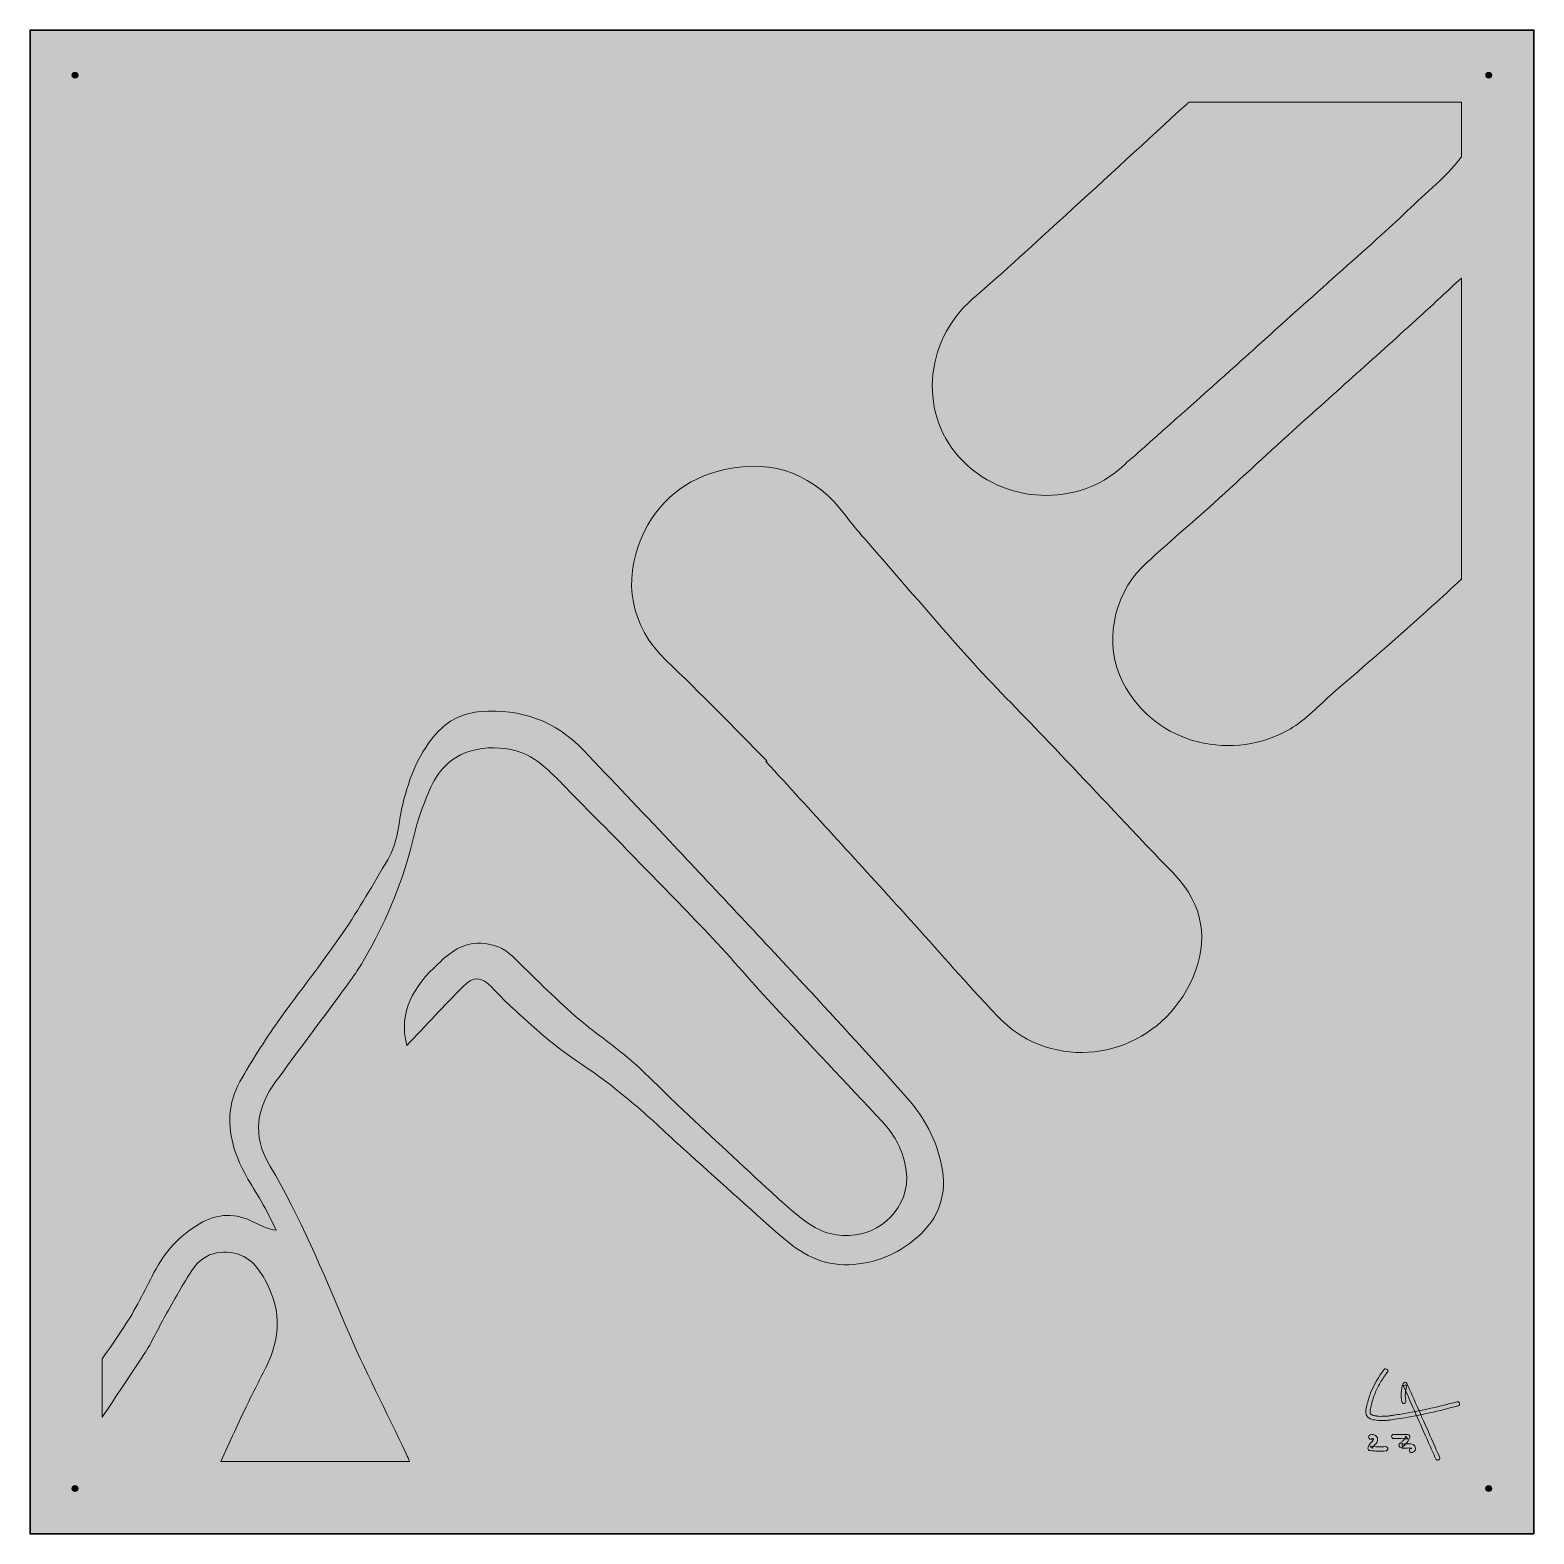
# Model space of a CAD drawing. Header units: millimetres. Extents: x 0 to 1250, y -1250 to 0.
import ezdxf

# ---------------------------------------------------------------- set-up
doc = ezdxf.new("R2010")
doc.units = ezdxf.units.MM
doc.header["$MEASUREMENT"] = 0
for name, color, linetype, lineweight in [('2023-026', 7, 'Continuous', 0), ('Background', 7, 'Continuous', 0), ('Screws', 7, 'Continuous', 0)]:
    doc.layers.add(name, color=color, linetype=linetype, lineweight=lineweight)

msp = doc.modelspace()

# ---------------------------------------------------------------- hatches: boundary and pattern name
at = {"layer": '2023-026', "true_color": 0x000000, "transparency": 33554687}
h = msp.add_hatch(color=18, dxfattribs=at)
h.dxf.hatch_style = 2
edge = h.paths.add_edge_path()
edge.add_spline(control_points=[(963.2, -60), (962.7, -60.5), (962.1, -61), (961.6, -61.5), (928.1, -92.3), (894.7, -123.1), (861, -153.8), (835.4, -177.2), (809.9, -200.8), (783.6, -223.5), (742.5, -259.1), (738.3, -321.7), (775.9, -358.7), (815.2, -397.4), (876.6, -394.5), (910.6, -360.5), (913.9, -357.2), (917.8, -354.4), (921.3, -351.3), (948.6, -326.9), (975.9, -302.6), (1003.2, -278.2), (1021.7, -261.6), (1040, -244.9), (1058.5, -228.4), (1080.1, -209), (1102, -189.8), (1123.5, -170.3), (1139.8, -155.5), (1155.6, -140), (1171.9, -125.2), (1178.6, -119.1), (1184.7, -112.6), (1189.9, -105.5), (1189.9, -105.5), (1189.9, -60), (1189.9, -60), (1189.9, -60), (963.2, -60), (963.2, -60)], knot_values=[0, 0, 0, 0, 1, 1, 1, 2, 2, 2, 3, 3, 3, 4, 4, 4, 5, 5, 5, 6, 6, 6, 7, 7, 7, 8, 8, 8, 9, 9, 9, 10, 10, 10, 11, 11, 11, 12, 12, 12, 13, 13, 13, 13], degree=3, periodic=0)
h = msp.add_hatch(color=18, dxfattribs=at)
h.dxf.hatch_style = 2
edge = h.paths.add_edge_path()
edge.add_spline(control_points=[(1155.6, -237.9), (1120.6, -269.9), (1085.1, -301.3), (1049.9, -333.1), (1026.6, -354.2), (1003.6, -375.7), (980.2, -396.8), (961.8, -413.5), (942.5, -429.2), (924.6, -446.5), (900, -470.4), (892.8, -511.5), (908.3, -541.8), (936, -596), (1001.6, -607.9), (1047.5, -581.1), (1060.6, -573.4), (1071.4, -561.5), (1083, -551.4), (1110.6, -527.4), (1138.5, -503.7), (1165.5, -479), (1173.7, -471.6), (1181.8, -464), (1189.9, -456.4), (1189.9, -456.4), (1189.9, -206.2), (1189.9, -206.2), (1178.5, -216.8), (1167.1, -227.4), (1155.6, -237.9)], knot_values=[0, 0, 0, 0, 1, 1, 1, 2, 2, 2, 3, 3, 3, 4, 4, 4, 5, 5, 5, 6, 6, 6, 7, 7, 7, 8, 8, 8, 9, 9, 9, 10, 10, 10, 10], degree=3, periodic=0)
h = msp.add_hatch(color=18, dxfattribs=at)
h.dxf.hatch_style = 2
edge = h.paths.add_edge_path()
edge.add_spline(control_points=[(612.5, -607.4), (584.7, -579.5), (557.4, -551.2), (528.8, -524), (499, -495.6), (492.8, -458.1), (508.3, -422.2), (521.4, -392.1), (545, -372.4), (577.3, -365.4), (619, -356.3), (652.7, -369.8), (678.4, -404.1), (686.2, -414.6), (695.1, -424.3), (703.7, -434.2), (730.5, -464.9), (756.9, -496), (784.2, -526.2), (804.6, -548.8), (826.3, -570.2), (847.2, -592.2), (873.4, -619.7), (899.4, -647.4), (925.5, -675), (934.1, -684.1), (942.9, -693.1), (951.6, -702.2), (975.6, -727.5), (980, -756.9), (966.6, -787.9), (941.8, -845.4), (874.5, -866.5), (824.3, -836.2), (810.6, -828), (799.7, -814.7), (788.5, -802.8), (766.5, -779.1), (745.4, -754.6), (723.6, -730.7), (686.5, -689.7), (649.1, -649), (611.8, -608.1), (612.1, -607.9), (612.3, -607.6), (612.5, -607.4)], knot_values=[0, 0, 0, 0, 1, 1, 1, 2, 2, 2, 3, 3, 3, 4, 4, 4, 5, 5, 5, 6, 6, 6, 7, 7, 7, 8, 8, 8, 9, 9, 9, 10, 10, 10, 11, 11, 11, 12, 12, 12, 13, 13, 13, 14, 14, 14, 15, 15, 15, 15], degree=3, periodic=0)
h = msp.add_hatch(color=18, dxfattribs=at)
h.dxf.hatch_style = 2
edge = h.paths.add_edge_path()
edge.add_spline(control_points=[(757.8, -943.6), (753.5, -922.6), (743.4, -903.8), (729.3, -887.9), (701.1, -855.9), (672.1, -824.5), (643.1, -793.2), (606.1, -753.3), (568.8, -713.7), (531.6, -674.1), (507.8, -648.8), (484, -623.7), (460, -598.6), (436.8, -574.2), (408, -564), (374.8, -566.6), (361.5, -567.7), (349.5, -572.5), (339.8, -582.7), (323.2, -599.9), (315.3, -621.2), (309.8, -643.7), (306.1, -659.1), (305.9, -675.6), (297.4, -689.7), (285.2, -710.1), (273.5, -731), (260, -750.6), (242.8, -775.7), (223.7, -799.5), (206.1, -824.4), (194.8, -840.4), (184.1, -857.1), (174.5, -874.2), (164.6, -891.8), (163.8, -910.6), (169.8, -930.1), (174.7, -946), (183.7, -959.6), (192.2, -973.6), (196.8, -981.4), (200.5, -989.7), (204.7, -997.8), (197.2, -996.7), (191.9, -993.9), (186.5, -991.2), (171.1, -983.4), (156.1, -983.4), (140.9, -992.4), (124.2, -1002.2), (111.9, -1015.8), (103, -1033), (95, -1048.3), (87.5, -1064.1), (77.9, -1078.4), (72, -1087.3), (66, -1096), (60, -1104.7), (60, -1104.7), (60, -1153.2), (60, -1153.2), (71.6, -1135.8), (83.2, -1118.4), (94.7, -1101), (101.4, -1090.9), (106.3, -1079.6), (112.3, -1069), (119.7, -1056), (126.8, -1042.8), (135.1, -1030.4), (139.8, -1023.6), (146.4, -1017.9), (155.4, -1016.6), (170.4, -1014.3), (182.3, -1019.3), (190.8, -1031.7), (207, -1055.7), (210.4, -1081.1), (198, -1107.7), (192.6, -1119.2), (186.4, -1130.3), (181, -1141.7), (173.4, -1157.8), (165.9, -1173.8), (158.5, -1189.9), (158.5, -1189.9), (315.5, -1189.9), (315.5, -1189.9), (314.7, -1188), (313.8, -1186.1), (312.9, -1184.3), (296.3, -1148.5), (277.9, -1113.6), (262.5, -1077.4), (243.3, -1032), (224.6, -986.4), (199.3, -944.1), (184.2, -918.8), (188.4, -895.8), (204.7, -873.5), (221.1, -851.1), (237.8, -829), (254.2, -806.7), (262.7, -795.1), (267, -789.5), (270.7, -784), (274.7, -777.9), (305.1, -730.9), (318.9, -671.3), (320.1, -666.3), (321.5, -659.5), (324.9, -650.2), (331.2, -633), (336.8, -617.6), (349.8, -607.6), (370.2, -592.1), (401.9, -594.3), (419.6, -606.4), (429.1, -612.9), (437.4, -621.5), (445.5, -629.8), (484, -668.9), (522.5, -708), (560.4, -747.6), (579.9, -767.9), (598.1, -789.5), (617.2, -810.1), (647.5, -842.8), (678.2, -875.2), (708.7, -907.7), (717.9, -917.5), (724.2, -929), (727.3, -941.9), (735.3, -975.2), (709.7, -998.6), (686.3, -1001.7), (671.7, -1003.6), (657.9, -1000), (646.3, -991.6), (634.2, -982.9), (623.2, -972.5), (612.2, -962.4), (587.4, -939.5), (562.7, -916.5), (538.1, -893.3), (525.1, -881.1), (512.9, -868.1), (499.5, -856.5), (484.6, -843.6), (468, -832.7), (453.3, -819.7), (435.3, -803.9), (418.4, -786.9), (401.3, -770.2), (393.8, -762.8), (385.1, -759.7), (374.8, -759.2), (359.6, -758.5), (349.3, -766.8), (339.2, -776.3), (319.4, -794.7), (306, -815.6), (313.1, -844.3), (328.9, -827.7), (344.1, -811.2), (359.9, -795.3), (368.9, -786.2), (375.1, -786.8), (383.9, -795.8), (389.1, -801.1), (394.2, -806.6), (399.7, -811.7), (418.3, -828.8), (436.9, -845.8), (458.3, -859.6), (473.9, -869.7), (488.5, -881.6), (502.8, -893.6), (516.8, -905.3), (529.9, -918.1), (543.4, -930.3), (570.6, -954.7), (597.5, -979.3), (625, -1003.3), (640.8, -1017.1), (658.4, -1027.3), (680.7, -1026.4), (702.2, -1025.6), (720.5, -1018.1), (737, -1004.1), (756.3, -987.8), (762.6, -967.4), (757.8, -943.6)], knot_values=[0, 0, 0, 0, 1, 1, 1, 2, 2, 2, 3, 3, 3, 4, 4, 4, 5, 5, 5, 6, 6, 6, 7, 7, 7, 8, 8, 8, 9, 9, 9, 10, 10, 10, 11, 11, 11, 12, 12, 12, 13, 13, 13, 14, 14, 14, 15, 15, 15, 16, 16, 16, 17, 17, 17, 18, 18, 18, 19, 19, 19, 20, 20, 20, 21, 21, 21, 22, 22, 22, 23, 23, 23, 24, 24, 24, 25, 25, 25, 26, 26, 26, 27, 27, 27, 28, 28, 28, 29, 29, 29, 30, 30, 30, 31, 31, 31, 32, 32, 32, 33, 33, 33, 34, 34, 34, 35, 35, 35, 36, 36, 36, 37, 37, 37, 38, 38, 38, 39, 39, 39, 40, 40, 40, 41, 41, 41, 42, 42, 42, 43, 43, 43, 44, 44, 44, 45, 45, 45, 46, 46, 46, 47, 47, 47, 48, 48, 48, 49, 49, 49, 50, 50, 50, 51, 51, 51, 52, 52, 52, 53, 53, 53, 54, 54, 54, 55, 55, 55, 56, 56, 56, 57, 57, 57, 58, 58, 58, 59, 59, 59, 60, 60, 60, 61, 61, 61, 62, 62, 62, 63, 63, 63, 64, 64, 64, 64], degree=3, periodic=0)
h = msp.add_hatch(color=18, dxfattribs=at)
h.dxf.hatch_style = 2
edge = h.paths.add_edge_path()
edge.add_spline(control_points=[(1125.8, -1113.5), (1121.1, -1119.5), (1117.3, -1126), (1114.5, -1133), (1113.2, -1136.3), (1112.2, -1139.7), (1111.4, -1143.2), (1111, -1145), (1110.5, -1146.9), (1110.5, -1148.7), (1110.5, -1149.8), (1110.7, -1150.8), (1111.1, -1151.8), (1111.6, -1152.6), (1112.3, -1153.3), (1113.1, -1153.8), (1114.4, -1154.8), (1116.2, -1155.3), (1117.9, -1155.5), (1120, -1155.9), (1122.1, -1156), (1124.2, -1156), (1128.4, -1156), (1132.5, -1155.4), (1136.5, -1154.7), (1144.6, -1153.4), (1152.7, -1151.9), (1160.7, -1150.2), (1168.6, -1148.5), (1176.5, -1146.6), (1184.3, -1144.5), (1185.3, -1144.3), (1186.3, -1144), (1187.2, -1143.8), (1188.1, -1143.5), (1188.7, -1142.5), (1188.4, -1141.6), (1188.2, -1140.7), (1187.2, -1140.1), (1186.3, -1140.4), (1178.6, -1142.5), (1171, -1144.4), (1163.2, -1146.1), (1155.5, -1147.8), (1147.7, -1149.3), (1139.8, -1150.6), (1137.9, -1150.9), (1136, -1151.2), (1134.1, -1151.5), (1133.6, -1151.6), (1133.1, -1151.7), (1132.6, -1151.8), (1132.3, -1151.8), (1132.1, -1151.8), (1131.9, -1151.9), (1131.8, -1151.9), (1131.7, -1151.9), (1131.5, -1151.9), (1131.9, -1151.9), (1131.4, -1151.9), (1131.3, -1151.9), (1130.4, -1152.1), (1129.4, -1152.2), (1128.5, -1152.3), (1126.5, -1152.4), (1124.5, -1152.5), (1122.5, -1152.5), (1121.6, -1152.4), (1120.6, -1152.4), (1119.7, -1152.3), (1119.6, -1152.3), (1119.4, -1152.2), (1119.3, -1152.2), (1119.6, -1152.3), (1119.4, -1152.2), (1119.3, -1152.2), (1119, -1152.2), (1118.8, -1152.1), (1118.6, -1152.1), (1118.2, -1152), (1117.7, -1152), (1117.3, -1151.9), (1117, -1151.8), (1116.6, -1151.7), (1116.2, -1151.5), (1116.1, -1151.5), (1115.6, -1151.3), (1116, -1151.5), (1115.8, -1151.4), (1115.6, -1151.3), (1115.4, -1151.2), (1115.3, -1151.1), (1115.1, -1151), (1115, -1150.9), (1115, -1150.9), (1114.8, -1150.8), (1114.8, -1150.8), (1114.9, -1150.8), (1115, -1151), (1114.9, -1150.8), (1114.7, -1150.7), (1114.6, -1150.6), (1114.5, -1150.5), (1114.5, -1150.5), (1114.4, -1150.3), (1114.4, -1150.3), (1114.5, -1150.5), (1114.5, -1150.5), (1114.4, -1150.4), (1114.4, -1150.3), (1114.4, -1150.3), (1114.3, -1150.2), (1114.3, -1150.2), (1114.2, -1150.1), (1114.2, -1150), (1114, -1149.7), (1114.2, -1150), (1114.2, -1150), (1114.1, -1149.8), (1114.1, -1149.6), (1114, -1149.4), (1114, -1149.4), (1114, -1149.1), (1114, -1149.3), (1114, -1149.6), (1114, -1149.3), (1114, -1149.2), (1114, -1149), (1114, -1148.7), (1114, -1148.5), (1114, -1148.3), (1114, -1148.1), (1114.1, -1147.9), (1114.1, -1147.8), (1114.1, -1147.5), (1114.1, -1147.9), (1114.1, -1147.8), (1114.1, -1147.7), (1114.1, -1147.6), (1114.2, -1147.2), (1114.3, -1146.8), (1114.3, -1146.3), (1115, -1142.9), (1115.9, -1139.6), (1117, -1136.4), (1117.3, -1135.5), (1117.6, -1134.7), (1117.9, -1133.9), (1118.1, -1133.5), (1118.3, -1133.1), (1118.4, -1132.7), (1118.4, -1132.6), (1118.6, -1132.4), (1118.4, -1132.7), (1118.5, -1132.6), (1118.5, -1132.5), (1118.5, -1132.4), (1118.6, -1132.2), (1118.7, -1132), (1118.8, -1131.7), (1119.6, -1130.1), (1120.3, -1128.6), (1121.1, -1127), (1122.8, -1123.8), (1124.7, -1120.8), (1126.9, -1117.9), (1127.1, -1117.6), (1127.4, -1117.2), (1127.6, -1116.9), (1127.7, -1116.9), (1128, -1116.4), (1127.8, -1116.6), (1128, -1116.4), (1128.1, -1116.2), (1128.3, -1116), (1128.6, -1115.6), (1128.8, -1115.3), (1128.8, -1114.8), (1128.8, -1114.3), (1128.6, -1113.8), (1128.3, -1113.5), (1127.7, -1112.9), (1126.4, -1112.8), (1125.8, -1113.5), (1125.8, -1113.5), (1125.8, -1113.5), (1125.8, -1113.5)], knot_values=[0, 0, 0, 0, 1, 1, 1, 2, 2, 2, 3, 3, 3, 4, 4, 4, 5, 5, 5, 6, 6, 6, 7, 7, 7, 8, 8, 8, 9, 9, 9, 10, 10, 10, 11, 11, 11, 12, 12, 12, 13, 13, 13, 14, 14, 14, 15, 15, 15, 16, 16, 16, 17, 17, 17, 18, 18, 18, 19, 19, 19, 20, 20, 20, 21, 21, 21, 22, 22, 22, 23, 23, 23, 24, 24, 24, 25, 25, 25, 26, 26, 26, 27, 27, 27, 28, 28, 28, 29, 29, 29, 30, 30, 30, 31, 31, 31, 32, 32, 32, 33, 33, 33, 34, 34, 34, 35, 35, 35, 36, 36, 36, 37, 37, 37, 38, 38, 38, 39, 39, 39, 40, 40, 40, 41, 41, 41, 42, 42, 42, 43, 43, 43, 44, 44, 44, 45, 45, 45, 46, 46, 46, 47, 47, 47, 48, 48, 48, 49, 49, 49, 50, 50, 50, 51, 51, 51, 52, 52, 52, 53, 53, 53, 54, 54, 54, 55, 55, 55, 56, 56, 56, 57, 57, 57, 58, 58, 58, 59, 59, 59, 60, 60, 60, 61, 61, 61, 62, 62, 62, 62], degree=3, periodic=0)
h = msp.add_hatch(color=18, dxfattribs=at)
h.dxf.hatch_style = 2
edge = h.paths.add_edge_path()
edge.add_spline(control_points=[(1143.7, -1139.5), (1143.7, -1139.2), (1143.6, -1138.9), (1143.6, -1138.6), (1143.6, -1138.5), (1143.5, -1138.3), (1143.5, -1138.2), (1143.4, -1137.7), (1143.6, -1138.6), (1143.5, -1138), (1143.4, -1137.5), (1143.4, -1136.9), (1143.3, -1136.4), (1143.3, -1135.2), (1143.3, -1134.1), (1143.4, -1132.9), (1143.4, -1132.6), (1143.4, -1132.4), (1143.5, -1132.1), (1143.5, -1132), (1143.5, -1131.8), (1143.5, -1131.7), (1143.5, -1132.1), (1143.5, -1131.5), (1143.5, -1131.5), (1143.6, -1130.9), (1143.7, -1130.4), (1143.9, -1129.8), (1144.1, -1128.7), (1144.4, -1127.5), (1144.8, -1126.4), (1143.8, -1126.6), (1142.7, -1126.7), (1141.6, -1126.8), (1145.1, -1134.8), (1148.7, -1142.8), (1152.2, -1150.7), (1155.7, -1158.7), (1159.2, -1166.6), (1162.7, -1174.6), (1164.7, -1179), (1166.7, -1183.5), (1168.7, -1188), (1169.1, -1188.8), (1170.4, -1189.1), (1171.1, -1188.6), (1172, -1188.1), (1172.1, -1187.1), (1171.7, -1186.2), (1168.2, -1178.2), (1164.7, -1170.3), (1161.2, -1162.3), (1157.6, -1154.4), (1154.1, -1146.4), (1150.6, -1138.5), (1148.6, -1134), (1146.7, -1129.5), (1144.7, -1125.1), (1144.4, -1124.4), (1143.5, -1124.1), (1142.9, -1124.2), (1142.2, -1124.3), (1141.7, -1124.8), (1141.4, -1125.5), (1139.7, -1130.3), (1139.4, -1135.4), (1140.3, -1140.4), (1140.5, -1141.3), (1141.7, -1141.9), (1142.5, -1141.7), (1143.5, -1141.3), (1143.9, -1140.5), (1143.7, -1139.5), (1143.7, -1139.5), (1143.7, -1139.5), (1143.7, -1139.5)], knot_values=[0, 0, 0, 0, 1, 1, 1, 2, 2, 2, 3, 3, 3, 4, 4, 4, 5, 5, 5, 6, 6, 6, 7, 7, 7, 8, 8, 8, 9, 9, 9, 10, 10, 10, 11, 11, 11, 12, 12, 12, 13, 13, 13, 14, 14, 14, 15, 15, 15, 16, 16, 16, 17, 17, 17, 18, 18, 18, 19, 19, 19, 20, 20, 20, 21, 21, 21, 22, 22, 22, 23, 23, 23, 24, 24, 24, 25, 25, 25, 25], degree=3, periodic=0)
h = msp.add_hatch(color=18, dxfattribs=at)
h.dxf.hatch_style = 2
edge = h.paths.add_edge_path()
edge.add_spline(control_points=[(1115.8, -1171), (1116.1, -1170.7), (1115.6, -1171.1), (1115.8, -1171), (1116.1, -1170.9), (1115.8, -1171.1), (1115.7, -1171), (1115.8, -1171), (1115.8, -1171), (1115.9, -1171), (1116.1, -1171), (1116, -1171), (1115.7, -1171), (1115.8, -1171), (1115.9, -1171), (1116, -1171), (1116.3, -1171), (1116, -1171.1), (1115.9, -1171), (1116, -1171), (1116.2, -1171.1), (1116.3, -1171.1), (1116.3, -1171.1), (1116.4, -1171.1), (1116.4, -1171.1), (1116.5, -1171.2), (1116.5, -1171.2), (1116.2, -1171.1), (1116.3, -1171.1), (1116.5, -1171.2), (1116.6, -1171.3), (1116.6, -1171.3), (1116.6, -1171.3), (1116.7, -1171.3), (1116.8, -1171.4), (1116.8, -1171.4), (1116.6, -1171.2), (1116.6, -1171.3), (1116.7, -1171.4), (1116.8, -1171.4), (1117.1, -1171.7), (1116.6, -1171.2), (1116.8, -1171.4), (1116.9, -1171.7), (1116.8, -1171.4), (1116.8, -1171.3), (1116.8, -1171.4), (1116.8, -1171.4), (1116.8, -1171.5), (1116.8, -1171.6), (1116.8, -1171.6), (1116.8, -1171.4), (1116.8, -1171.4), (1116.8, -1171.8), (1116.8, -1171.8), (1116.8, -1171.5), (1116.8, -1171.5), (1116.8, -1171.7), (1116.8, -1171.8), (1116.8, -1171.8), (1116.7, -1171.9), (1116.7, -1172), (1116.7, -1172), (1116.7, -1172.1), (1116.8, -1171.9), (1116.8, -1171.9), (1116.7, -1172.1), (1116.5, -1172.4), (1116.3, -1172.7), (1116.1, -1172.9), (1116.4, -1172.6), (1116.1, -1173), (1116.1, -1173.1), (1115.9, -1173.2), (1115.8, -1173.3), (1115.7, -1173.5), (1115.2, -1174), (1114.8, -1174.4), (1114.3, -1174.9), (1113.2, -1176.1), (1112.3, -1177.5), (1112.3, -1179.2), (1112.3, -1180.2), (1113.1, -1180.9), (1114.1, -1181), (1118.4, -1181.4), (1122.7, -1181.5), (1127, -1181.3), (1128, -1181.2), (1128.8, -1180.5), (1128.8, -1179.5), (1128.8, -1178.6), (1128, -1177.7), (1127, -1177.7), (1122.7, -1178), (1118.4, -1177.9), (1114.1, -1177.4), (1114.7, -1178), (1115.3, -1178.6), (1115.9, -1179.2), (1115.9, -1179.1), (1115.9, -1179), (1115.9, -1178.9), (1115.8, -1179.2), (1115.8, -1179.2), (1115.9, -1179), (1115.9, -1178.9), (1115.9, -1178.6), (1116, -1178.5), (1115.8, -1178.9), (1116.1, -1178.4), (1116.1, -1178.3), (1116.2, -1178.2), (1116.3, -1178), (1116.4, -1177.8), (1116.6, -1177.7), (1116.6, -1177.7), (1116.4, -1177.9), (1116.5, -1177.8), (1116.6, -1177.7), (1116.6, -1177.6), (1116.7, -1177.5), (1116.9, -1177.3), (1117, -1177.2), (1117.3, -1176.9), (1117.6, -1176.6), (1117.8, -1176.3), (1119.1, -1175), (1120.4, -1173.4), (1120.3, -1171.5), (1120.3, -1169.7), (1119.1, -1168.4), (1117.5, -1167.8), (1116.1, -1167.2), (1114.4, -1167.4), (1113.3, -1168.5), (1112.7, -1169.2), (1112.6, -1170.4), (1113.3, -1171), (1114, -1171.7), (1115.1, -1171.8), (1115.8, -1171), (1115.8, -1171), (1115.8, -1171), (1115.8, -1171)], knot_values=[0, 0, 0, 0, 1, 1, 1, 2, 2, 2, 3, 3, 3, 4, 4, 4, 5, 5, 5, 6, 6, 6, 7, 7, 7, 8, 8, 8, 9, 9, 9, 10, 10, 10, 11, 11, 11, 12, 12, 12, 13, 13, 13, 14, 14, 14, 15, 15, 15, 16, 16, 16, 17, 17, 17, 18, 18, 18, 19, 19, 19, 20, 20, 20, 21, 21, 21, 22, 22, 22, 23, 23, 23, 24, 24, 24, 25, 25, 25, 26, 26, 26, 27, 27, 27, 28, 28, 28, 29, 29, 29, 30, 30, 30, 31, 31, 31, 32, 32, 32, 33, 33, 33, 34, 34, 34, 35, 35, 35, 36, 36, 36, 37, 37, 37, 38, 38, 38, 39, 39, 39, 40, 40, 40, 41, 41, 41, 42, 42, 42, 43, 43, 43, 44, 44, 44, 45, 45, 45, 46, 46, 46, 47, 47, 47, 48, 48, 48, 48], degree=3, periodic=0)
h = msp.add_hatch(color=18, dxfattribs=at)
h.dxf.hatch_style = 2
edge = h.paths.add_edge_path()
edge.add_spline(control_points=[(1133.7, -1171), (1137.6, -1171), (1141.5, -1171.1), (1145.4, -1171.1), (1144.8, -1170.4), (1144.3, -1169.6), (1143.7, -1168.9), (1143.6, -1169), (1143.6, -1169.2), (1143.5, -1169.4), (1143.5, -1169.5), (1143.5, -1169.5), (1143.4, -1169.6), (1143.5, -1169.4), (1143.5, -1169.4), (1143.4, -1169.6), (1143.3, -1169.9), (1143.1, -1170.2), (1142.9, -1170.6), (1142.8, -1170.9), (1142.6, -1171.2), (1142.4, -1171.5), (1142.3, -1171.7), (1142.2, -1171.8), (1142.1, -1172), (1142, -1172), (1141.7, -1172.4), (1141.9, -1172.2), (1142, -1172), (1141.7, -1172.4), (1141.6, -1172.5), (1141.5, -1172.6), (1141.4, -1172.8), (1141.3, -1172.9), (1141, -1173.2), (1140.7, -1173.5), (1140.5, -1173.7), (1140.2, -1174), (1139.9, -1174.3), (1139.6, -1174.5), (1139.5, -1174.6), (1139.4, -1174.6), (1139.4, -1174.7), (1139.5, -1174.6), (1139.5, -1174.6), (1139.4, -1174.7), (1139.2, -1174.8), (1139.1, -1174.9), (1138.9, -1175), (1137.8, -1175.8), (1137.7, -1177.3), (1138.9, -1178.1), (1141.4, -1179.7), (1144.3, -1178.6), (1147, -1178.8), (1147.1, -1178.8), (1147.1, -1178.8), (1147.2, -1178.8), (1147.4, -1178.8), (1147.4, -1178.8), (1147.1, -1178.8), (1147.1, -1178.8), (1147.5, -1178.9), (1147.5, -1178.9), (1147.7, -1178.9), (1147.8, -1179), (1148, -1179), (1148.1, -1179.1), (1148, -1179), (1147.8, -1179), (1147.9, -1179), (1148, -1179), (1148.1, -1179.1), (1148.1, -1179.1), (1148.4, -1179.3), (1148.4, -1179.3), (1148.2, -1179.1), (1148.1, -1179.1), (1148.3, -1179.2), (1148.4, -1179.3), (1148.3, -1179.3), (1148.2, -1179), (1148.2, -1179.1), (1148.3, -1179.2), (1148.3, -1179.3), (1148.2, -1179), (1148.2, -1178.9), (1148.2, -1179.1), (1148.2, -1179.1), (1148.2, -1179.2), (1148.3, -1179.2), (1148.4, -1179.6), (1148.3, -1178.8), (1148.2, -1179.1), (1148.2, -1179.1), (1148.2, -1179.4), (1148.2, -1179.4), (1148.3, -1179.1), (1148.3, -1179), (1148.3, -1179.2), (1148.2, -1179.2), (1148.2, -1179.3), (1148.2, -1179.3), (1148.1, -1179.3), (1148.5, -1178.9), (1148.2, -1179.2), (1148.1, -1179.5), (1148.5, -1178.9), (1148.3, -1179.1), (1148, -1179.4), (1148.6, -1179), (1148.4, -1179.1), (1148.1, -1179.3), (1148.8, -1179), (1148.5, -1179.1), (1148.2, -1179.1), (1148.9, -1179), (1148.4, -1179), (1147.5, -1179), (1146.6, -1179.9), (1146.7, -1180.8), (1146.7, -1181.8), (1147.5, -1182.6), (1148.4, -1182.6), (1149.7, -1182.6), (1150.9, -1181.9), (1151.4, -1180.8), (1151.9, -1179.7), (1151.9, -1178.3), (1151.2, -1177.2), (1149.6, -1174.9), (1146.4, -1175.2), (1143.9, -1175.4), (1143.2, -1175.5), (1142.6, -1175.5), (1141.9, -1175.5), (1141.8, -1175.5), (1141.7, -1175.5), (1141.7, -1175.4), (1141.8, -1175.5), (1142, -1175.5), (1141.7, -1175.4), (1141.6, -1175.4), (1141.4, -1175.4), (1141.3, -1175.3), (1141.2, -1175.3), (1141.1, -1175.3), (1141.1, -1175.3), (1140.8, -1175.2), (1141.1, -1175.3), (1141.1, -1175.3), (1141.1, -1175.3), (1140.7, -1175), (1140.7, -1175), (1140.7, -1176), (1140.7, -1177.1), (1140.7, -1178.1), (1143.6, -1176), (1145.9, -1173.2), (1147.1, -1169.8), (1147.5, -1168.7), (1146.5, -1167.6), (1145.4, -1167.6), (1141.5, -1167.5), (1137.6, -1167.5), (1133.7, -1167.5), (1132.8, -1167.5), (1131.9, -1168.3), (1131.9, -1169.2), (1132, -1170.2), (1132.7, -1171), (1133.7, -1171), (1133.7, -1171), (1133.7, -1171), (1133.7, -1171)], knot_values=[0, 0, 0, 0, 1, 1, 1, 2, 2, 2, 3, 3, 3, 4, 4, 4, 5, 5, 5, 6, 6, 6, 7, 7, 7, 8, 8, 8, 9, 9, 9, 10, 10, 10, 11, 11, 11, 12, 12, 12, 13, 13, 13, 14, 14, 14, 15, 15, 15, 16, 16, 16, 17, 17, 17, 18, 18, 18, 19, 19, 19, 20, 20, 20, 21, 21, 21, 22, 22, 22, 23, 23, 23, 24, 24, 24, 25, 25, 25, 26, 26, 26, 27, 27, 27, 28, 28, 28, 29, 29, 29, 30, 30, 30, 31, 31, 31, 32, 32, 32, 33, 33, 33, 34, 34, 34, 35, 35, 35, 36, 36, 36, 37, 37, 37, 38, 38, 38, 39, 39, 39, 40, 40, 40, 41, 41, 41, 42, 42, 42, 43, 43, 43, 44, 44, 44, 45, 45, 45, 46, 46, 46, 47, 47, 47, 48, 48, 48, 49, 49, 49, 50, 50, 50, 51, 51, 51, 52, 52, 52, 53, 53, 53, 54, 54, 54, 55, 55, 55, 56, 56, 56, 57, 57, 57, 58, 58, 58, 58], degree=3, periodic=0)
at = {"layer": 'Background', "true_color": 0xeb008b, "transparency": 33554687}
h = msp.add_hatch(color=230, dxfattribs=at)
h.dxf.hatch_style = 2
h.paths.add_polyline_path([(1250.2, -1250.2), (0, -1250.2), (0, 0), (1250.2, 0)])
at = {"layer": 'Screws', "true_color": 0x000000, "transparency": 33554687}
h = msp.add_hatch(color=18, dxfattribs=at)
h.dxf.hatch_style = 2
edge = h.paths.add_edge_path()
edge.add_ellipse((37.3, -37.5), major_axis=(2.56, 0), ratio=0.965517, start_angle=0, end_angle=360)
h = msp.add_hatch(color=18, dxfattribs=at)
h.dxf.hatch_style = 2
edge = h.paths.add_edge_path()
edge.add_ellipse((1212.7, -37.5), major_axis=(2.56, 0), ratio=0.965517, start_angle=0, end_angle=360)
h = msp.add_hatch(color=18, dxfattribs=at)
h.dxf.hatch_style = 2
edge = h.paths.add_edge_path()
edge.add_ellipse((37.3, -1212.5), major_axis=(2.56, 0), ratio=0.965517, start_angle=0, end_angle=360)
h = msp.add_hatch(color=18, dxfattribs=at)
h.dxf.hatch_style = 2
edge = h.paths.add_edge_path()
edge.add_ellipse((1212.6, -1212.5), major_axis=(2.56, 0), ratio=0.965517, start_angle=0, end_angle=360)

# ---------------------------------------------------------------- linework, layer by layer
at = {"layer": '2023-026'}
for points, knots in [([(963.2, -60), (962.7, -60.5), (962.1, -61), (961.6, -61.5), (928.1, -92.3), (894.7, -123.1), (861, -153.8), (835.4, -177.2), (809.9, -200.8), (783.6, -223.5), (742.5, -259.1), (738.3, -321.7), (775.9, -358.7), (815.2, -397.4), (876.6, -394.5), (910.6, -360.5), (913.9, -357.2), (917.8, -354.4), (921.3, -351.3), (948.6, -326.9), (975.9, -302.6), (1003.2, -278.2), (1021.7, -261.6), (1040, -244.9), (1058.5, -228.4), (1080.1, -209), (1102, -189.8), (1123.5, -170.3), (1139.8, -155.5), (1155.6, -140), (1171.9, -125.2), (1178.6, -119.1), (1184.7, -112.6), (1189.9, -105.5), (1189.9, -105.5), (1189.9, -60), (1189.9, -60), (1189.9, -60), (963.2, -60), (963.2, -60)], [0, 0, 0, 0, 1, 1, 1, 2, 2, 2, 3, 3, 3, 4, 4, 4, 5, 5, 5, 6, 6, 6, 7, 7, 7, 8, 8, 8, 9, 9, 9, 10, 10, 10, 11, 11, 11, 12, 12, 12, 13, 13, 13, 13]), ([(1155.6, -237.9), (1120.6, -269.9), (1085.1, -301.3), (1049.9, -333.1), (1026.6, -354.2), (1003.6, -375.7), (980.2, -396.8), (961.8, -413.5), (942.5, -429.2), (924.6, -446.5), (900, -470.4), (892.8, -511.5), (908.3, -541.8), (936, -596), (1001.6, -607.9), (1047.5, -581.1), (1060.6, -573.4), (1071.4, -561.5), (1083, -551.4), (1110.6, -527.4), (1138.5, -503.7), (1165.5, -479), (1173.7, -471.6), (1181.8, -464), (1189.9, -456.4), (1189.9, -456.4), (1189.9, -206.2), (1189.9, -206.2), (1178.5, -216.8), (1167.1, -227.4), (1155.6, -237.9)], [0, 0, 0, 0, 1, 1, 1, 2, 2, 2, 3, 3, 3, 4, 4, 4, 5, 5, 5, 6, 6, 6, 7, 7, 7, 8, 8, 8, 9, 9, 9, 10, 10, 10, 10]), ([(612.5, -607.4), (584.7, -579.5), (557.4, -551.2), (528.8, -524), (499, -495.6), (492.8, -458.1), (508.3, -422.2), (521.4, -392.1), (545, -372.4), (577.3, -365.4), (619, -356.3), (652.7, -369.8), (678.4, -404.1), (686.2, -414.6), (695.1, -424.3), (703.7, -434.2), (730.5, -464.9), (756.9, -496), (784.2, -526.2), (804.6, -548.8), (826.3, -570.2), (847.2, -592.2), (873.4, -619.7), (899.4, -647.4), (925.5, -675), (934.1, -684.1), (942.9, -693.1), (951.6, -702.2), (975.6, -727.5), (980, -756.9), (966.6, -787.9), (941.8, -845.4), (874.5, -866.5), (824.3, -836.2), (810.6, -828), (799.7, -814.7), (788.5, -802.8), (766.5, -779.1), (745.4, -754.6), (723.6, -730.7), (686.5, -689.7), (649.1, -649), (611.8, -608.1), (612.1, -607.9), (612.3, -607.6), (612.5, -607.4)], [0, 0, 0, 0, 1, 1, 1, 2, 2, 2, 3, 3, 3, 4, 4, 4, 5, 5, 5, 6, 6, 6, 7, 7, 7, 8, 8, 8, 9, 9, 9, 10, 10, 10, 11, 11, 11, 12, 12, 12, 13, 13, 13, 14, 14, 14, 15, 15, 15, 15]), ([(757.8, -943.6), (753.5, -922.6), (743.4, -903.8), (729.3, -887.9), (701.1, -855.9), (672.1, -824.5), (643.1, -793.2), (606.1, -753.3), (568.8, -713.7), (531.6, -674.1), (507.8, -648.8), (484, -623.7), (460, -598.6), (436.8, -574.2), (408, -564), (374.8, -566.6), (361.5, -567.7), (349.5, -572.5), (339.8, -582.7), (323.2, -599.9), (315.3, -621.2), (309.8, -643.7), (306.1, -659.1), (305.9, -675.6), (297.4, -689.7), (285.2, -710.1), (273.5, -731), (260, -750.6), (242.8, -775.7), (223.7, -799.5), (206.1, -824.4), (194.8, -840.4), (184.1, -857.1), (174.5, -874.2), (164.6, -891.8), (163.8, -910.6), (169.8, -930.1), (174.7, -946), (183.7, -959.6), (192.2, -973.6), (196.8, -981.4), (200.5, -989.7), (204.7, -997.8), (197.2, -996.7), (191.9, -993.9), (186.5, -991.2), (171.1, -983.4), (156.1, -983.4), (140.9, -992.4), (124.2, -1002.2), (111.9, -1015.8), (103, -1033), (95, -1048.3), (87.5, -1064.1), (77.9, -1078.4), (72, -1087.3), (66, -1096), (60, -1104.7), (60, -1104.7), (60, -1153.2), (60, -1153.2), (71.6, -1135.8), (83.2, -1118.4), (94.7, -1101), (101.4, -1090.9), (106.3, -1079.6), (112.3, -1069), (119.7, -1056), (126.8, -1042.8), (135.1, -1030.4), (139.8, -1023.6), (146.4, -1017.9), (155.4, -1016.6), (170.4, -1014.3), (182.3, -1019.3), (190.8, -1031.7), (207, -1055.7), (210.4, -1081.1), (198, -1107.7), (192.6, -1119.2), (186.4, -1130.3), (181, -1141.7), (173.4, -1157.8), (165.9, -1173.8), (158.5, -1189.9), (158.5, -1189.9), (315.5, -1189.9), (315.5, -1189.9), (314.7, -1188), (313.8, -1186.1), (312.9, -1184.3), (296.3, -1148.5), (277.9, -1113.6), (262.5, -1077.4), (243.3, -1032), (224.6, -986.4), (199.3, -944.1), (184.2, -918.8), (188.4, -895.8), (204.7, -873.5), (221.1, -851.1), (237.8, -829), (254.2, -806.7), (262.7, -795.1), (267, -789.5), (270.7, -784), (274.7, -777.9), (305.1, -730.9), (318.9, -671.3), (320.1, -666.3), (321.5, -659.5), (324.9, -650.2), (331.2, -633), (336.8, -617.6), (349.8, -607.6), (370.2, -592.1), (401.9, -594.3), (419.6, -606.4), (429.1, -612.9), (437.4, -621.5), (445.5, -629.8), (484, -668.9), (522.5, -708), (560.4, -747.6), (579.9, -767.9), (598.1, -789.5), (617.2, -810.1), (647.5, -842.8), (678.2, -875.2), (708.7, -907.7), (717.9, -917.5), (724.2, -929), (727.3, -941.9), (735.3, -975.2), (709.7, -998.6), (686.3, -1001.7), (671.7, -1003.6), (657.9, -1000), (646.3, -991.6), (634.2, -982.9), (623.2, -972.5), (612.2, -962.4), (587.4, -939.5), (562.7, -916.5), (538.1, -893.3), (525.1, -881.1), (512.9, -868.1), (499.5, -856.5), (484.6, -843.6), (468, -832.7), (453.3, -819.7), (435.3, -803.9), (418.4, -786.9), (401.3, -770.2), (393.8, -762.8), (385.1, -759.7), (374.8, -759.2), (359.6, -758.5), (349.3, -766.8), (339.2, -776.3), (319.4, -794.7), (306, -815.6), (313.1, -844.3), (328.9, -827.7), (344.1, -811.2), (359.9, -795.3), (368.9, -786.2), (375.1, -786.8), (383.9, -795.8), (389.1, -801.1), (394.2, -806.6), (399.7, -811.7), (418.3, -828.8), (436.9, -845.8), (458.3, -859.6), (473.9, -869.7), (488.5, -881.6), (502.8, -893.6), (516.8, -905.3), (529.9, -918.1), (543.4, -930.3), (570.6, -954.7), (597.5, -979.3), (625, -1003.3), (640.8, -1017.1), (658.4, -1027.3), (680.7, -1026.4), (702.2, -1025.6), (720.5, -1018.1), (737, -1004.1), (756.3, -987.8), (762.6, -967.4), (757.8, -943.6)], [0, 0, 0, 0, 1, 1, 1, 2, 2, 2, 3, 3, 3, 4, 4, 4, 5, 5, 5, 6, 6, 6, 7, 7, 7, 8, 8, 8, 9, 9, 9, 10, 10, 10, 11, 11, 11, 12, 12, 12, 13, 13, 13, 14, 14, 14, 15, 15, 15, 16, 16, 16, 17, 17, 17, 18, 18, 18, 19, 19, 19, 20, 20, 20, 21, 21, 21, 22, 22, 22, 23, 23, 23, 24, 24, 24, 25, 25, 25, 26, 26, 26, 27, 27, 27, 28, 28, 28, 29, 29, 29, 30, 30, 30, 31, 31, 31, 32, 32, 32, 33, 33, 33, 34, 34, 34, 35, 35, 35, 36, 36, 36, 37, 37, 37, 38, 38, 38, 39, 39, 39, 40, 40, 40, 41, 41, 41, 42, 42, 42, 43, 43, 43, 44, 44, 44, 45, 45, 45, 46, 46, 46, 47, 47, 47, 48, 48, 48, 49, 49, 49, 50, 50, 50, 51, 51, 51, 52, 52, 52, 53, 53, 53, 54, 54, 54, 55, 55, 55, 56, 56, 56, 57, 57, 57, 58, 58, 58, 59, 59, 59, 60, 60, 60, 61, 61, 61, 62, 62, 62, 63, 63, 63, 64, 64, 64, 64]), ([(1125.8, -1113.5), (1121.1, -1119.5), (1117.3, -1126), (1114.5, -1133), (1113.2, -1136.3), (1112.2, -1139.7), (1111.4, -1143.2), (1111, -1145), (1110.5, -1146.9), (1110.5, -1148.7), (1110.5, -1149.8), (1110.7, -1150.8), (1111.1, -1151.8), (1111.6, -1152.6), (1112.3, -1153.3), (1113.1, -1153.8), (1114.4, -1154.8), (1116.2, -1155.3), (1117.9, -1155.5), (1120, -1155.9), (1122.1, -1156), (1124.2, -1156), (1128.4, -1156), (1132.5, -1155.4), (1136.5, -1154.7), (1144.6, -1153.4), (1152.7, -1151.9), (1160.7, -1150.2), (1168.6, -1148.5), (1176.5, -1146.6), (1184.3, -1144.5), (1185.3, -1144.3), (1186.3, -1144), (1187.2, -1143.8), (1188.1, -1143.5), (1188.7, -1142.5), (1188.4, -1141.6), (1188.2, -1140.7), (1187.2, -1140.1), (1186.3, -1140.4), (1178.6, -1142.5), (1171, -1144.4), (1163.2, -1146.1), (1155.5, -1147.8), (1147.7, -1149.3), (1139.8, -1150.6), (1137.9, -1150.9), (1136, -1151.2), (1134.1, -1151.5), (1133.6, -1151.6), (1133.1, -1151.7), (1132.6, -1151.8), (1132.3, -1151.8), (1132.1, -1151.8), (1131.9, -1151.9), (1131.8, -1151.9), (1131.7, -1151.9), (1131.5, -1151.9), (1131.9, -1151.9), (1131.4, -1151.9), (1131.3, -1151.9), (1130.4, -1152.1), (1129.4, -1152.2), (1128.5, -1152.3), (1126.5, -1152.4), (1124.5, -1152.5), (1122.5, -1152.5), (1121.6, -1152.4), (1120.6, -1152.4), (1119.7, -1152.3), (1119.6, -1152.3), (1119.4, -1152.2), (1119.3, -1152.2), (1119.6, -1152.3), (1119.4, -1152.2), (1119.3, -1152.2), (1119, -1152.2), (1118.8, -1152.1), (1118.6, -1152.1), (1118.2, -1152), (1117.7, -1152), (1117.3, -1151.9), (1117, -1151.8), (1116.6, -1151.7), (1116.2, -1151.5), (1116.1, -1151.5), (1115.6, -1151.3), (1116, -1151.5), (1115.8, -1151.4), (1115.6, -1151.3), (1115.4, -1151.2), (1115.3, -1151.1), (1115.1, -1151), (1115, -1150.9), (1115, -1150.9), (1114.8, -1150.8), (1114.8, -1150.8), (1114.9, -1150.8), (1115, -1151), (1114.9, -1150.8), (1114.7, -1150.7), (1114.6, -1150.6), (1114.5, -1150.5), (1114.5, -1150.5), (1114.4, -1150.3), (1114.4, -1150.3), (1114.5, -1150.5), (1114.5, -1150.5), (1114.4, -1150.4), (1114.4, -1150.3), (1114.4, -1150.3), (1114.3, -1150.2), (1114.3, -1150.2), (1114.2, -1150.1), (1114.2, -1150), (1114, -1149.7), (1114.2, -1150), (1114.2, -1150), (1114.1, -1149.8), (1114.1, -1149.6), (1114, -1149.4), (1114, -1149.4), (1114, -1149.1), (1114, -1149.3), (1114, -1149.6), (1114, -1149.3), (1114, -1149.2), (1114, -1149), (1114, -1148.7), (1114, -1148.5), (1114, -1148.3), (1114, -1148.1), (1114.1, -1147.9), (1114.1, -1147.8), (1114.1, -1147.5), (1114.1, -1147.9), (1114.1, -1147.8), (1114.1, -1147.7), (1114.1, -1147.6), (1114.2, -1147.2), (1114.3, -1146.8), (1114.3, -1146.3), (1115, -1142.9), (1115.9, -1139.6), (1117, -1136.4), (1117.3, -1135.5), (1117.6, -1134.7), (1117.9, -1133.9), (1118.1, -1133.5), (1118.3, -1133.1), (1118.4, -1132.7), (1118.4, -1132.6), (1118.6, -1132.4), (1118.4, -1132.7), (1118.5, -1132.6), (1118.5, -1132.5), (1118.5, -1132.4), (1118.6, -1132.2), (1118.7, -1132), (1118.8, -1131.7), (1119.6, -1130.1), (1120.3, -1128.6), (1121.1, -1127), (1122.8, -1123.8), (1124.7, -1120.8), (1126.9, -1117.9), (1127.1, -1117.6), (1127.4, -1117.2), (1127.6, -1116.9), (1127.7, -1116.9), (1128, -1116.4), (1127.8, -1116.6), (1128, -1116.4), (1128.1, -1116.2), (1128.3, -1116), (1128.6, -1115.6), (1128.8, -1115.3), (1128.8, -1114.8), (1128.8, -1114.3), (1128.6, -1113.8), (1128.3, -1113.5), (1127.7, -1112.9), (1126.4, -1112.8), (1125.8, -1113.5), (1125.8, -1113.5), (1125.8, -1113.5), (1125.8, -1113.5)], [0, 0, 0, 0, 1, 1, 1, 2, 2, 2, 3, 3, 3, 4, 4, 4, 5, 5, 5, 6, 6, 6, 7, 7, 7, 8, 8, 8, 9, 9, 9, 10, 10, 10, 11, 11, 11, 12, 12, 12, 13, 13, 13, 14, 14, 14, 15, 15, 15, 16, 16, 16, 17, 17, 17, 18, 18, 18, 19, 19, 19, 20, 20, 20, 21, 21, 21, 22, 22, 22, 23, 23, 23, 24, 24, 24, 25, 25, 25, 26, 26, 26, 27, 27, 27, 28, 28, 28, 29, 29, 29, 30, 30, 30, 31, 31, 31, 32, 32, 32, 33, 33, 33, 34, 34, 34, 35, 35, 35, 36, 36, 36, 37, 37, 37, 38, 38, 38, 39, 39, 39, 40, 40, 40, 41, 41, 41, 42, 42, 42, 43, 43, 43, 44, 44, 44, 45, 45, 45, 46, 46, 46, 47, 47, 47, 48, 48, 48, 49, 49, 49, 50, 50, 50, 51, 51, 51, 52, 52, 52, 53, 53, 53, 54, 54, 54, 55, 55, 55, 56, 56, 56, 57, 57, 57, 58, 58, 58, 59, 59, 59, 60, 60, 60, 61, 61, 61, 62, 62, 62, 62]), ([(1143.7, -1139.5), (1143.7, -1139.2), (1143.6, -1138.9), (1143.6, -1138.6), (1143.6, -1138.5), (1143.5, -1138.3), (1143.5, -1138.2), (1143.4, -1137.7), (1143.6, -1138.6), (1143.5, -1138), (1143.4, -1137.5), (1143.4, -1136.9), (1143.3, -1136.4), (1143.3, -1135.2), (1143.3, -1134.1), (1143.4, -1132.9), (1143.4, -1132.6), (1143.4, -1132.4), (1143.5, -1132.1), (1143.5, -1132), (1143.5, -1131.8), (1143.5, -1131.7), (1143.5, -1132.1), (1143.5, -1131.5), (1143.5, -1131.5), (1143.6, -1130.9), (1143.7, -1130.4), (1143.9, -1129.8), (1144.1, -1128.7), (1144.4, -1127.5), (1144.8, -1126.4), (1143.8, -1126.6), (1142.7, -1126.7), (1141.6, -1126.8), (1145.1, -1134.8), (1148.7, -1142.8), (1152.2, -1150.7), (1155.7, -1158.7), (1159.2, -1166.6), (1162.7, -1174.6), (1164.7, -1179), (1166.7, -1183.5), (1168.7, -1188), (1169.1, -1188.8), (1170.4, -1189.1), (1171.1, -1188.6), (1172, -1188.1), (1172.1, -1187.1), (1171.7, -1186.2), (1168.2, -1178.2), (1164.7, -1170.3), (1161.2, -1162.3), (1157.6, -1154.4), (1154.1, -1146.4), (1150.6, -1138.5), (1148.6, -1134), (1146.7, -1129.5), (1144.7, -1125.1), (1144.4, -1124.4), (1143.5, -1124.1), (1142.9, -1124.2), (1142.2, -1124.3), (1141.7, -1124.8), (1141.4, -1125.5), (1139.7, -1130.3), (1139.4, -1135.4), (1140.3, -1140.4), (1140.5, -1141.3), (1141.7, -1141.9), (1142.5, -1141.7), (1143.5, -1141.3), (1143.9, -1140.5), (1143.7, -1139.5), (1143.7, -1139.5), (1143.7, -1139.5), (1143.7, -1139.5)], [0, 0, 0, 0, 1, 1, 1, 2, 2, 2, 3, 3, 3, 4, 4, 4, 5, 5, 5, 6, 6, 6, 7, 7, 7, 8, 8, 8, 9, 9, 9, 10, 10, 10, 11, 11, 11, 12, 12, 12, 13, 13, 13, 14, 14, 14, 15, 15, 15, 16, 16, 16, 17, 17, 17, 18, 18, 18, 19, 19, 19, 20, 20, 20, 21, 21, 21, 22, 22, 22, 23, 23, 23, 24, 24, 24, 25, 25, 25, 25]), ([(1115.8, -1171), (1116.1, -1170.7), (1115.6, -1171.1), (1115.8, -1171), (1116.1, -1170.9), (1115.8, -1171.1), (1115.7, -1171), (1115.8, -1171), (1115.8, -1171), (1115.9, -1171), (1116.1, -1171), (1116, -1171), (1115.7, -1171), (1115.8, -1171), (1115.9, -1171), (1116, -1171), (1116.3, -1171), (1116, -1171.1), (1115.9, -1171), (1116, -1171), (1116.2, -1171.1), (1116.3, -1171.1), (1116.3, -1171.1), (1116.4, -1171.1), (1116.4, -1171.1), (1116.5, -1171.2), (1116.5, -1171.2), (1116.2, -1171.1), (1116.3, -1171.1), (1116.5, -1171.2), (1116.6, -1171.3), (1116.6, -1171.3), (1116.6, -1171.3), (1116.7, -1171.3), (1116.8, -1171.4), (1116.8, -1171.4), (1116.6, -1171.2), (1116.6, -1171.3), (1116.7, -1171.4), (1116.8, -1171.4), (1117.1, -1171.7), (1116.6, -1171.2), (1116.8, -1171.4), (1116.9, -1171.7), (1116.8, -1171.4), (1116.8, -1171.3), (1116.8, -1171.4), (1116.8, -1171.4), (1116.8, -1171.5), (1116.8, -1171.6), (1116.8, -1171.6), (1116.8, -1171.4), (1116.8, -1171.4), (1116.8, -1171.8), (1116.8, -1171.8), (1116.8, -1171.5), (1116.8, -1171.5), (1116.8, -1171.7), (1116.8, -1171.8), (1116.8, -1171.8), (1116.7, -1171.9), (1116.7, -1172), (1116.7, -1172), (1116.7, -1172.1), (1116.8, -1171.9), (1116.8, -1171.9), (1116.7, -1172.1), (1116.5, -1172.4), (1116.3, -1172.7), (1116.1, -1172.9), (1116.4, -1172.6), (1116.1, -1173), (1116.1, -1173.1), (1115.9, -1173.2), (1115.8, -1173.3), (1115.7, -1173.5), (1115.2, -1174), (1114.8, -1174.4), (1114.3, -1174.9), (1113.2, -1176.1), (1112.3, -1177.5), (1112.3, -1179.2), (1112.3, -1180.2), (1113.1, -1180.9), (1114.1, -1181), (1118.4, -1181.4), (1122.7, -1181.5), (1127, -1181.3), (1128, -1181.2), (1128.8, -1180.5), (1128.8, -1179.5), (1128.8, -1178.6), (1128, -1177.7), (1127, -1177.7), (1122.7, -1178), (1118.4, -1177.9), (1114.1, -1177.4), (1114.7, -1178), (1115.3, -1178.6), (1115.9, -1179.2), (1115.9, -1179.1), (1115.9, -1179), (1115.9, -1178.9), (1115.8, -1179.2), (1115.8, -1179.2), (1115.9, -1179), (1115.9, -1178.9), (1115.9, -1178.6), (1116, -1178.5), (1115.8, -1178.9), (1116.1, -1178.4), (1116.1, -1178.3), (1116.2, -1178.2), (1116.3, -1178), (1116.4, -1177.8), (1116.6, -1177.7), (1116.6, -1177.7), (1116.4, -1177.9), (1116.5, -1177.8), (1116.6, -1177.7), (1116.6, -1177.6), (1116.7, -1177.5), (1116.9, -1177.3), (1117, -1177.2), (1117.3, -1176.9), (1117.6, -1176.6), (1117.8, -1176.3), (1119.1, -1175), (1120.4, -1173.4), (1120.3, -1171.5), (1120.3, -1169.7), (1119.1, -1168.4), (1117.5, -1167.8), (1116.1, -1167.2), (1114.4, -1167.4), (1113.3, -1168.5), (1112.7, -1169.2), (1112.6, -1170.4), (1113.3, -1171), (1114, -1171.7), (1115.1, -1171.8), (1115.8, -1171), (1115.8, -1171), (1115.8, -1171), (1115.8, -1171)], [0, 0, 0, 0, 1, 1, 1, 2, 2, 2, 3, 3, 3, 4, 4, 4, 5, 5, 5, 6, 6, 6, 7, 7, 7, 8, 8, 8, 9, 9, 9, 10, 10, 10, 11, 11, 11, 12, 12, 12, 13, 13, 13, 14, 14, 14, 15, 15, 15, 16, 16, 16, 17, 17, 17, 18, 18, 18, 19, 19, 19, 20, 20, 20, 21, 21, 21, 22, 22, 22, 23, 23, 23, 24, 24, 24, 25, 25, 25, 26, 26, 26, 27, 27, 27, 28, 28, 28, 29, 29, 29, 30, 30, 30, 31, 31, 31, 32, 32, 32, 33, 33, 33, 34, 34, 34, 35, 35, 35, 36, 36, 36, 37, 37, 37, 38, 38, 38, 39, 39, 39, 40, 40, 40, 41, 41, 41, 42, 42, 42, 43, 43, 43, 44, 44, 44, 45, 45, 45, 46, 46, 46, 47, 47, 47, 48, 48, 48, 48]), ([(1133.7, -1171), (1137.6, -1171), (1141.5, -1171.1), (1145.4, -1171.1), (1144.8, -1170.4), (1144.3, -1169.6), (1143.7, -1168.9), (1143.6, -1169), (1143.6, -1169.2), (1143.5, -1169.4), (1143.5, -1169.5), (1143.5, -1169.5), (1143.4, -1169.6), (1143.5, -1169.4), (1143.5, -1169.4), (1143.4, -1169.6), (1143.3, -1169.9), (1143.1, -1170.2), (1142.9, -1170.6), (1142.8, -1170.9), (1142.6, -1171.2), (1142.4, -1171.5), (1142.3, -1171.7), (1142.2, -1171.8), (1142.1, -1172), (1142, -1172), (1141.7, -1172.4), (1141.9, -1172.2), (1142, -1172), (1141.7, -1172.4), (1141.6, -1172.5), (1141.5, -1172.6), (1141.4, -1172.8), (1141.3, -1172.9), (1141, -1173.2), (1140.7, -1173.5), (1140.5, -1173.7), (1140.2, -1174), (1139.9, -1174.3), (1139.6, -1174.5), (1139.5, -1174.6), (1139.4, -1174.6), (1139.4, -1174.7), (1139.5, -1174.6), (1139.5, -1174.6), (1139.4, -1174.7), (1139.2, -1174.8), (1139.1, -1174.9), (1138.9, -1175), (1137.8, -1175.8), (1137.7, -1177.3), (1138.9, -1178.1), (1141.4, -1179.7), (1144.3, -1178.6), (1147, -1178.8), (1147.1, -1178.8), (1147.1, -1178.8), (1147.2, -1178.8), (1147.4, -1178.8), (1147.4, -1178.8), (1147.1, -1178.8), (1147.1, -1178.8), (1147.5, -1178.9), (1147.5, -1178.9), (1147.7, -1178.9), (1147.8, -1179), (1148, -1179), (1148.1, -1179.1), (1148, -1179), (1147.8, -1179), (1147.9, -1179), (1148, -1179), (1148.1, -1179.1), (1148.1, -1179.1), (1148.4, -1179.3), (1148.4, -1179.3), (1148.2, -1179.1), (1148.1, -1179.1), (1148.3, -1179.2), (1148.4, -1179.3), (1148.3, -1179.3), (1148.2, -1179), (1148.2, -1179.1), (1148.3, -1179.2), (1148.3, -1179.3), (1148.2, -1179), (1148.2, -1178.9), (1148.2, -1179.1), (1148.2, -1179.1), (1148.2, -1179.2), (1148.3, -1179.2), (1148.4, -1179.6), (1148.3, -1178.8), (1148.2, -1179.1), (1148.2, -1179.1), (1148.2, -1179.4), (1148.2, -1179.4), (1148.3, -1179.1), (1148.3, -1179), (1148.3, -1179.2), (1148.2, -1179.2), (1148.2, -1179.3), (1148.2, -1179.3), (1148.1, -1179.3), (1148.5, -1178.9), (1148.2, -1179.2), (1148.1, -1179.5), (1148.5, -1178.9), (1148.3, -1179.1), (1148, -1179.4), (1148.6, -1179), (1148.4, -1179.1), (1148.1, -1179.3), (1148.8, -1179), (1148.5, -1179.1), (1148.2, -1179.1), (1148.9, -1179), (1148.4, -1179), (1147.5, -1179), (1146.6, -1179.9), (1146.7, -1180.8), (1146.7, -1181.8), (1147.5, -1182.6), (1148.4, -1182.6), (1149.7, -1182.6), (1150.9, -1181.9), (1151.4, -1180.8), (1151.9, -1179.7), (1151.9, -1178.3), (1151.2, -1177.2), (1149.6, -1174.9), (1146.4, -1175.2), (1143.9, -1175.4), (1143.2, -1175.5), (1142.6, -1175.5), (1141.9, -1175.5), (1141.8, -1175.5), (1141.7, -1175.5), (1141.7, -1175.4), (1141.8, -1175.5), (1142, -1175.5), (1141.7, -1175.4), (1141.6, -1175.4), (1141.4, -1175.4), (1141.3, -1175.3), (1141.2, -1175.3), (1141.1, -1175.3), (1141.1, -1175.3), (1140.8, -1175.2), (1141.1, -1175.3), (1141.1, -1175.3), (1141.1, -1175.3), (1140.7, -1175), (1140.7, -1175), (1140.7, -1176), (1140.7, -1177.1), (1140.7, -1178.1), (1143.6, -1176), (1145.9, -1173.2), (1147.1, -1169.8), (1147.5, -1168.7), (1146.5, -1167.6), (1145.4, -1167.6), (1141.5, -1167.5), (1137.6, -1167.5), (1133.7, -1167.5), (1132.8, -1167.5), (1131.9, -1168.3), (1131.9, -1169.2), (1132, -1170.2), (1132.7, -1171), (1133.7, -1171), (1133.7, -1171), (1133.7, -1171), (1133.7, -1171)], [0, 0, 0, 0, 1, 1, 1, 2, 2, 2, 3, 3, 3, 4, 4, 4, 5, 5, 5, 6, 6, 6, 7, 7, 7, 8, 8, 8, 9, 9, 9, 10, 10, 10, 11, 11, 11, 12, 12, 12, 13, 13, 13, 14, 14, 14, 15, 15, 15, 16, 16, 16, 17, 17, 17, 18, 18, 18, 19, 19, 19, 20, 20, 20, 21, 21, 21, 22, 22, 22, 23, 23, 23, 24, 24, 24, 25, 25, 25, 26, 26, 26, 27, 27, 27, 28, 28, 28, 29, 29, 29, 30, 30, 30, 31, 31, 31, 32, 32, 32, 33, 33, 33, 34, 34, 34, 35, 35, 35, 36, 36, 36, 37, 37, 37, 38, 38, 38, 39, 39, 39, 40, 40, 40, 41, 41, 41, 42, 42, 42, 43, 43, 43, 44, 44, 44, 45, 45, 45, 46, 46, 46, 47, 47, 47, 48, 48, 48, 49, 49, 49, 50, 50, 50, 51, 51, 51, 52, 52, 52, 53, 53, 53, 54, 54, 54, 55, 55, 55, 56, 56, 56, 57, 57, 57, 58, 58, 58, 58])]:
    msp.add_open_spline(points, degree=3, knots=knots, dxfattribs=at)
at = {"layer": 'Background', "color": 233, "lineweight": 35, "true_color": 0xc34d9b}
msp.add_lwpolyline([(1250.2, -1250.2), (0, -1250.2), (0, 0), (1250.2, 0)], close=True, dxfattribs=at)
at = {"layer": 'Screws'}
for centre in [(37.3, -37.5), (1212.7, -37.5), (37.3, -1212.5), (1212.6, -1212.5)]:
    msp.add_ellipse(centre, major_axis=(2.56, 0), ratio=0.965517, dxfattribs=at)

doc.saveas('drawing.dxf')
